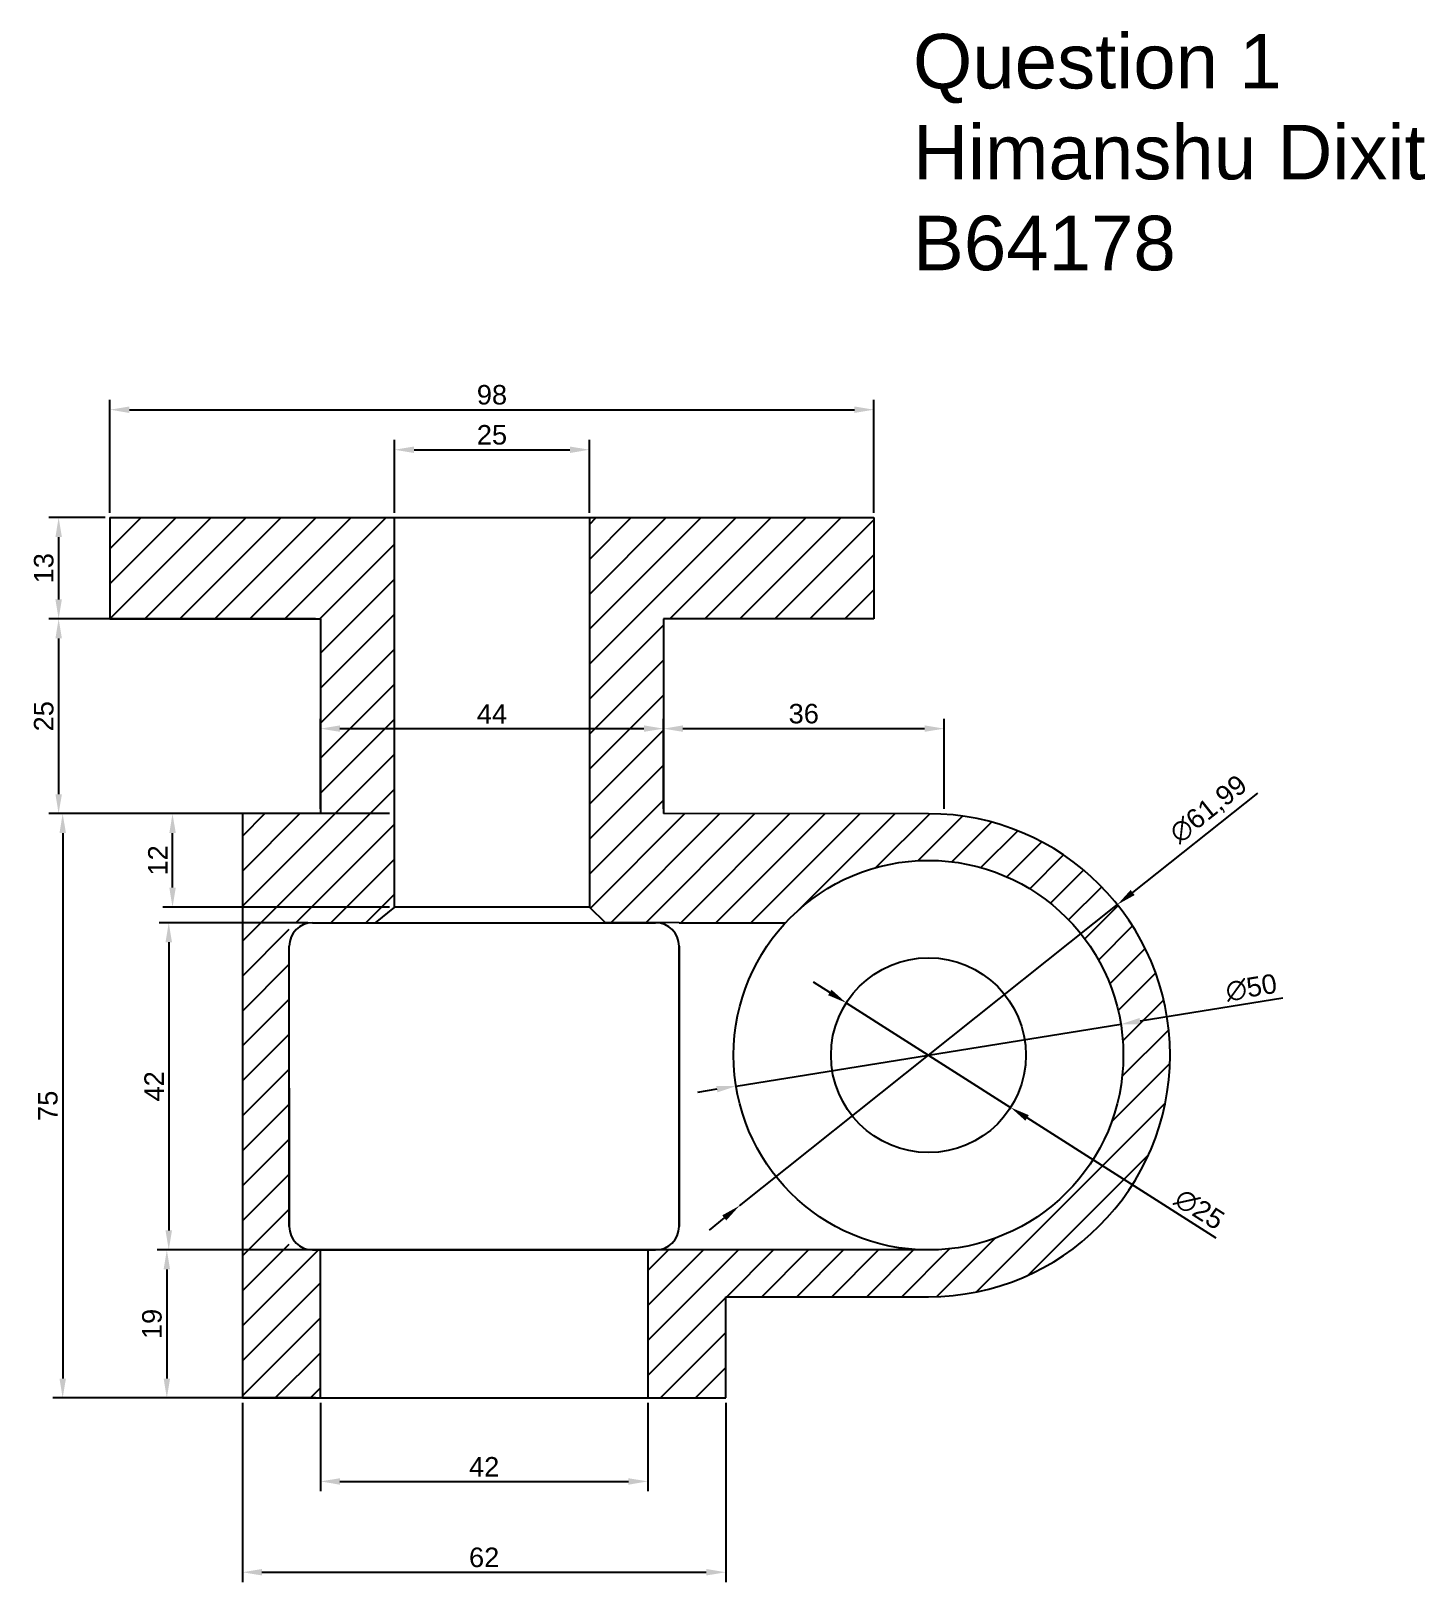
# Model space of a CAD drawing. Header units: millimetres. Extents: x 3058 to 3237, y 4871 to 5070.
import ezdxf

# ---------------------------------------------------------------- set-up
doc = ezdxf.new("R2010")
doc.units = ezdxf.units.MM
doc.styles.get("Standard").update_dxf_attribs({"font": ''})
doc.styles.get('Standard').set_extended_font_data('Arial')
doc.dimstyles.new('ISO-25', dxfattribs={"dimtxt": 2.5005, "dimasz": 2.5, "dimexe": 1.25, "dimexo": 0.625, "dimtad": 1, "dimtxsty": 'Standard', "dimcen": 2.5, "dimadec": 0, "dimazin": 0, "dimtfac": 1, "dimtmove": 0, "dimatfit": 3, "dimfxl": 1, "dimarcsym": 0})

# ---------------------------------------------------------------- blocks, each defined once
blk = doc.blocks.new('*D1')
at = {"color": 0, "lineweight": -2, "transparency": 16777216}
for p, q in [((3104.48, 5007.85), (3104.48, 5017.18)), ((3129.48, 5007.85), (3129.48, 5017.18)), ((3106.98, 5015.93), (3126.98, 5015.93))]:
    blk.add_line(p, q, dxfattribs=at)
at = {"color": 0, "transparency": 16777216}
for points in [[(3106.98, 5016.34), (3106.98, 5015.51), (3104.48, 5015.93)], [(3126.98, 5016.34), (3126.98, 5015.51), (3129.48, 5015.93)]]:
    blk.add_solid(points, dxfattribs=at)
at = {"layer": 'Defpoints', "color": 0, "transparency": 16777216}
for p in [(3129.48, 5015.93), (3104.48, 5007.22), (3129.48, 5007.22)]:
    blk.add_point(p, dxfattribs=at)
at = {"color": 0, "transparency": 16777216, "insert": (3116.98, 5017.83), "char_height": 2.501, "attachment_point": 5}
blk.add_mtext('25', dxfattribs=at)
blk = doc.blocks.new('*D2')
at = {"color": 0, "lineweight": -2, "transparency": 16777216}
for p, q in [((3067.98, 5007.85), (3067.98, 5022.32)), ((3070.48, 5021.07), (3163.48, 5021.07)), ((3165.98, 5007.85), (3165.98, 5022.32))]:
    blk.add_line(p, q, dxfattribs=at)
at = {"color": 0, "transparency": 16777216}
for points in [[(3070.48, 5021.48), (3070.48, 5020.65), (3067.98, 5021.07)], [(3163.48, 5021.48), (3163.48, 5020.65), (3165.98, 5021.07)]]:
    blk.add_solid(points, dxfattribs=at)
at = {"layer": 'Defpoints', "color": 0, "transparency": 16777216}
for p in [(3165.98, 5021.07), (3067.98, 5007.22), (3165.98, 5007.22)]:
    blk.add_point(p, dxfattribs=at)
at = {"color": 0, "transparency": 16777216, "insert": (3116.98, 5022.97), "char_height": 2.501, "attachment_point": 5}
blk.add_mtext('98', dxfattribs=at)
blk = doc.blocks.new('*D3')
at = {"color": 0, "lineweight": -2, "transparency": 16777216}
for p, q in [((3067.35, 5007.22), (3060.14, 5007.22)), ((3061.39, 5004.72), (3061.39, 4996.72)), ((3067.35, 4994.22), (3060.14, 4994.22))]:
    blk.add_line(p, q, dxfattribs=at)
at = {"color": 0, "transparency": 16777216}
for points in [[(3060.98, 5004.72), (3061.81, 5004.72), (3061.39, 5007.22)], [(3060.98, 4996.72), (3061.81, 4996.72), (3061.39, 4994.22)]]:
    blk.add_solid(points, dxfattribs=at)
at = {"layer": 'Defpoints', "color": 0, "transparency": 16777216}
for p in [(3067.98, 5007.22), (3061.39, 4994.22), (3067.98, 4994.22)]:
    blk.add_point(p, dxfattribs=at)
at = {"color": 0, "transparency": 16777216, "insert": (3059.49, 5000.72), "char_height": 2.501, "attachment_point": 5, "rotation": 90}
blk.add_mtext('13', dxfattribs=at)
blk = doc.blocks.new('*D4')
at = {"color": 0, "lineweight": -2, "transparency": 16777216}
for p, q in [((3094.35, 4994.22), (3060.14, 4994.22)), ((3061.39, 4991.72), (3061.39, 4971.72)), ((3094.35, 4969.22), (3060.14, 4969.22))]:
    blk.add_line(p, q, dxfattribs=at)
at = {"color": 0, "transparency": 16777216}
for points in [[(3060.98, 4991.72), (3061.81, 4991.72), (3061.39, 4994.22)], [(3060.98, 4971.72), (3061.81, 4971.72), (3061.39, 4969.22)]]:
    blk.add_solid(points, dxfattribs=at)
at = {"layer": 'Defpoints', "color": 0, "transparency": 16777216}
for p in [(3094.98, 4994.22), (3061.39, 4969.22), (3094.98, 4969.22)]:
    blk.add_point(p, dxfattribs=at)
at = {"color": 0, "transparency": 16777216, "insert": (3059.49, 4981.72), "char_height": 2.501, "attachment_point": 5, "rotation": 90}
blk.add_mtext('25', dxfattribs=at)
blk = doc.blocks.new('*D5')
at = {"color": 0, "lineweight": -2, "transparency": 16777216}
for p, q in [((3084.35, 4969.22), (3060.66, 4969.22)), ((3061.91, 4966.72), (3061.91, 4896.72)), ((3084.35, 4894.22), (3060.66, 4894.22))]:
    blk.add_line(p, q, dxfattribs=at)
at = {"color": 0, "transparency": 16777216}
for points in [[(3061.5, 4966.72), (3062.33, 4966.72), (3061.91, 4969.22)], [(3061.5, 4896.72), (3062.33, 4896.72), (3061.91, 4894.22)]]:
    blk.add_solid(points, dxfattribs=at)
at = {"layer": 'Defpoints', "color": 0, "transparency": 16777216}
for p in [(3084.98, 4969.22), (3061.91, 4894.22), (3084.98, 4894.22)]:
    blk.add_point(p, dxfattribs=at)
at = {"color": 0, "transparency": 16777216, "insert": (3060.02, 4931.72), "char_height": 2.501, "attachment_point": 5, "rotation": 90}
blk.add_mtext('75', dxfattribs=at)
blk = doc.blocks.new('*D6')
at = {"color": 0, "lineweight": -2, "transparency": 16777216}
for p, q in [((3093.35, 4955.22), (3074.27, 4955.22)), ((3075.52, 4952.72), (3075.52, 4915.72)), ((3090.35, 4913.22), (3074.27, 4913.22))]:
    blk.add_line(p, q, dxfattribs=at)
at = {"color": 0, "transparency": 16777216}
for points in [[(3075.1, 4952.72), (3075.93, 4952.72), (3075.52, 4955.22)], [(3075.1, 4915.72), (3075.93, 4915.72), (3075.52, 4913.22)]]:
    blk.add_solid(points, dxfattribs=at)
at = {"layer": 'Defpoints', "color": 0, "transparency": 16777216}
for p in [(3093.98, 4955.22), (3075.52, 4913.22), (3090.98, 4913.22)]:
    blk.add_point(p, dxfattribs=at)
at = {"color": 0, "transparency": 16777216, "insert": (3073.64, 4934.22), "char_height": 2.501, "attachment_point": 5, "rotation": 90}
blk.add_mtext('42', dxfattribs=at)
blk = doc.blocks.new('*D7')
at = {"color": 0, "lineweight": -2, "transparency": 16777216}
for p, q in [((3103.85, 4969.22), (3074.75, 4969.22)), ((3076, 4959.72), (3076, 4966.72)), ((3103.85, 4957.22), (3074.75, 4957.22))]:
    blk.add_line(p, q, dxfattribs=at)
at = {"color": 0, "transparency": 16777216}
for points in [[(3075.59, 4966.72), (3076.42, 4966.72), (3076, 4969.22)], [(3075.59, 4959.72), (3076.42, 4959.72), (3076, 4957.22)]]:
    blk.add_solid(points, dxfattribs=at)
at = {"layer": 'Defpoints', "color": 0, "transparency": 16777216}
for p in [(3076, 4969.22), (3104.48, 4969.22), (3104.48, 4957.22)]:
    blk.add_point(p, dxfattribs=at)
at = {"color": 0, "transparency": 16777216, "insert": (3074.12, 4963.22), "char_height": 2.501, "attachment_point": 5, "rotation": 90}
blk.add_mtext('12', dxfattribs=at)
blk = doc.blocks.new('*D8')
at = {"color": 0, "lineweight": -2, "transparency": 16777216}
for p, q in [((3094.35, 4913.22), (3074.02, 4913.22)), ((3075.27, 4910.72), (3075.27, 4896.72)), ((3094.35, 4894.22), (3074.02, 4894.22))]:
    blk.add_line(p, q, dxfattribs=at)
at = {"color": 0, "transparency": 16777216}
for points in [[(3074.86, 4910.72), (3075.69, 4910.72), (3075.27, 4913.22)], [(3074.86, 4896.72), (3075.69, 4896.72), (3075.27, 4894.22)]]:
    blk.add_solid(points, dxfattribs=at)
at = {"layer": 'Defpoints', "color": 0, "transparency": 16777216}
for p in [(3094.98, 4913.22), (3075.27, 4894.22), (3094.98, 4894.22)]:
    blk.add_point(p, dxfattribs=at)
at = {"color": 0, "transparency": 16777216, "insert": (3073.37, 4903.72), "char_height": 2.501, "attachment_point": 5, "rotation": 90}
blk.add_mtext('19', dxfattribs=at)
blk = doc.blocks.new('*D10')
at = {"color": 0, "lineweight": -2, "transparency": 16777216}
for p, q in [((3138.98, 4969.85), (3138.98, 4981.38)), ((3174.98, 4969.85), (3174.98, 4981.38)), ((3141.48, 4980.13), (3172.48, 4980.13))]:
    blk.add_line(p, q, dxfattribs=at)
at = {"color": 0, "transparency": 16777216}
for points in [[(3141.48, 4980.55), (3141.48, 4979.72), (3138.98, 4980.13)], [(3172.48, 4980.55), (3172.48, 4979.72), (3174.98, 4980.13)]]:
    blk.add_solid(points, dxfattribs=at)
at = {"layer": 'Defpoints', "color": 0, "transparency": 16777216}
for p in [(3174.98, 4980.13), (3138.98, 4969.22), (3174.98, 4969.22)]:
    blk.add_point(p, dxfattribs=at)
at = {"color": 0, "transparency": 16777216, "insert": (3156.98, 4982.04), "char_height": 2.501, "attachment_point": 5}
blk.add_mtext('36', dxfattribs=at)
blk = doc.blocks.new('*D11')
at = {"color": 0, "lineweight": -2, "transparency": 16777216}
for p, q in [((3094.98, 4893.6), (3094.98, 4882.26)), ((3136.98, 4893.6), (3136.98, 4882.26)), ((3097.48, 4883.51), (3134.48, 4883.51))]:
    blk.add_line(p, q, dxfattribs=at)
at = {"color": 0, "transparency": 16777216}
for points in [[(3097.48, 4883.92), (3097.48, 4883.09), (3094.98, 4883.51)], [(3134.48, 4883.92), (3134.48, 4883.09), (3136.98, 4883.51)]]:
    blk.add_solid(points, dxfattribs=at)
at = {"layer": 'Defpoints', "color": 0, "transparency": 16777216}
for p in [(3094.98, 4894.22), (3136.98, 4894.22), (3136.98, 4883.51)]:
    blk.add_point(p, dxfattribs=at)
at = {"color": 0, "transparency": 16777216, "insert": (3115.98, 4885.39), "char_height": 2.501, "attachment_point": 5}
blk.add_mtext('42', dxfattribs=at)
blk = doc.blocks.new('*D12')
at = {"color": 0, "lineweight": -2, "transparency": 16777216}
for p, q in [((3084.98, 4893.6), (3084.98, 4870.6)), ((3146.98, 4893.6), (3146.98, 4870.6)), ((3087.48, 4871.85), (3144.48, 4871.85))]:
    blk.add_line(p, q, dxfattribs=at)
at = {"color": 0, "transparency": 16777216}
for points in [[(3087.48, 4872.27), (3087.48, 4871.44), (3084.98, 4871.85)], [(3144.48, 4872.27), (3144.48, 4871.44), (3146.98, 4871.85)]]:
    blk.add_solid(points, dxfattribs=at)
at = {"layer": 'Defpoints', "color": 0, "transparency": 16777216}
for p in [(3084.98, 4894.22), (3146.98, 4894.22), (3146.98, 4871.85)]:
    blk.add_point(p, dxfattribs=at)
at = {"color": 0, "transparency": 16777216, "insert": (3115.98, 4873.75), "char_height": 2.501, "attachment_point": 5}
blk.add_mtext('62', dxfattribs=at)
blk = doc.blocks.new('*D13')
at = {"color": 0, "lineweight": -2, "transparency": 16777216}
for p, q in [((3094.98, 4969.85), (3094.98, 4981.38)), ((3138.98, 4969.85), (3138.98, 4981.38)), ((3097.48, 4980.13), (3136.48, 4980.13))]:
    blk.add_line(p, q, dxfattribs=at)
at = {"color": 0, "transparency": 16777216}
for points in [[(3097.48, 4980.55), (3097.48, 4979.72), (3094.98, 4980.13)], [(3136.48, 4980.55), (3136.48, 4979.72), (3138.98, 4980.13)]]:
    blk.add_solid(points, dxfattribs=at)
at = {"layer": 'Defpoints', "color": 0, "transparency": 16777216}
for p in [(3138.98, 4980.13), (3094.98, 4969.22), (3138.98, 4969.22)]:
    blk.add_point(p, dxfattribs=at)
at = {"color": 0, "transparency": 16777216, "insert": (3116.98, 4982.01), "char_height": 2.501, "attachment_point": 5}
blk.add_mtext('44', dxfattribs=at)
blk = doc.blocks.new('*D14')
at = {"color": 0, "lineweight": -2, "transparency": 16777216}
for p, q in [((3215.18, 4971.86), (3199.17, 4959.1)), ((3148.74, 4918.9), (3197.21, 4957.54)), ((3146.78, 4917.34), (3144.83, 4915.78))]:
    blk.add_line(p, q, dxfattribs=at)
at = {"color": 0, "transparency": 16777216}
for points in [[(3198.91, 4959.42), (3199.43, 4958.77), (3197.21, 4957.54)], [(3146.52, 4917.66), (3147.04, 4917.01), (3148.74, 4918.9)]]:
    blk.add_solid(points, dxfattribs=at)
at = {"layer": 'Defpoints', "color": 0, "transparency": 16777216}
for p in [(3197.21, 4957.54), (3148.74, 4918.9)]:
    blk.add_point(p, dxfattribs=at)
at = {"color": 0, "transparency": 16777216, "insert": (3208.98, 4969.69), "char_height": 2.501, "attachment_point": 5, "rotation": 38.5614}
blk.add_mtext('∅61,99', dxfattribs=at)
blk = doc.blocks.new('*D15')
at = {"color": 0, "lineweight": -2, "transparency": 16777216}
for p, q in [((3218.42, 4945.53), (3200.13, 4942.59)), ((3148.29, 4934.25), (3197.66, 4942.19)), ((3145.82, 4933.85), (3143.36, 4933.45))]:
    blk.add_line(p, q, dxfattribs=at)
at = {"color": 0, "transparency": 16777216}
for points in [[(3200.06, 4943), (3200.19, 4942.17), (3197.66, 4942.19)], [(3145.76, 4934.26), (3145.89, 4933.44), (3148.29, 4934.25)]]:
    blk.add_solid(points, dxfattribs=at)
at = {"layer": 'Defpoints', "color": 0, "transparency": 16777216}
for p in [(3197.66, 4942.19), (3148.29, 4934.25)]:
    blk.add_point(p, dxfattribs=at)
at = {"color": 0, "transparency": 16777216, "insert": (3214.39, 4946.88), "char_height": 2.501, "attachment_point": 5, "rotation": 9.1386}
blk.add_mtext('∅50', dxfattribs=at)
blk = doc.blocks.new('*D16')
at = {"color": 0, "lineweight": -2, "transparency": 16777216}
for p, q in [((3160.32, 4946.27), (3158.21, 4947.61)), ((3162.43, 4944.93), (3183.52, 4931.51)), ((3209.88, 4914.74), (3185.63, 4930.17))]:
    blk.add_line(p, q, dxfattribs=at)
at = {"color": 0, "transparency": 16777216}
for points in [[(3160.54, 4946.62), (3160.1, 4945.92), (3162.43, 4944.93)], [(3185.85, 4930.52), (3185.41, 4929.81), (3183.52, 4931.51)]]:
    blk.add_solid(points, dxfattribs=at)
at = {"layer": 'Defpoints', "color": 0, "transparency": 16777216}
for p in [(3162.43, 4944.93), (3183.52, 4931.51)]:
    blk.add_point(p, dxfattribs=at)
at = {"color": 0, "transparency": 16777216, "insert": (3207.74, 4918.43), "char_height": 2.501, "attachment_point": 5, "rotation": 327.5285}
blk.add_mtext('∅25', dxfattribs=at)

msp = doc.modelspace()

# ---------------------------------------------------------------- hatches: boundary and pattern name
h = msp.add_hatch()
h.set_pattern_fill('ANSI31', color=256)
h.paths.add_polyline_path([(3067.976, 5007.222), (3067.976, 4994.222), (3094.976, 4994.222), (3094.976, 4969.222), (3084.976, 4969.222), (3084.976, 4894.222), (3090.976, 4894.222), (3094.976, 4894.222), (3094.976, 4913.218), (3090.976, 4913.218), (3090.976, 4955.222), (3101.994, 4955.222), (3104.476, 4957.222), (3104.476, 4969.222), (3104.476, 5007.222)])
h = msp.add_hatch()
h.set_pattern_fill('ANSI31', color=256)
h.paths.add_polyline_path([(3129.476, 4957.222), (3131.528, 4955.222), (3140.976, 4955.222), (3154.649, 4955.222, -0.6817935), (3197.976, 4938.218, -0.4142136), (3172.976, 4913.218), (3136.976, 4913.218), (3136.976, 4894.222), (3146.976, 4894.222), (3146.976, 4907.222), (3172.976, 4907.222, 1), (3172.976, 4969.214), (3138.976, 4969.222), (3138.976, 4994.222), (3165.976, 4994.222), (3165.976, 5007.222), (3129.476, 5007.222)])

# ---------------------------------------------------------------- linework, layer by layer
for p, q in [((3067.976, 5007.222), (3165.976, 5007.222)), ((3067.976, 5007.222), (3067.976, 4994.222)), ((3104.476, 4969.222), (3104.476, 5007.222)), ((3104.476, 5007.222), (3129.476, 5007.222)), ((3129.476, 5007.222), (3129.476, 4957.222)), ((3165.976, 5007.222), (3165.976, 4994.222)), ((3067.976, 4994.222), (3094.976, 4994.222)), ((3094.976, 4994.222), (3094.976, 4969.222)), ((3165.976, 4994.222), (3138.976, 4994.222)), ((3138.976, 4994.222), (3138.976, 4969.222)), ((3094.976, 4969.222), (3084.976, 4969.222)), ((3084.976, 4969.222), (3084.976, 4894.222)), ((3104.476, 4957.222), (3104.476, 4969.222)), ((3172.976, 4969.214), (3138.976, 4969.222)), ((3104.476, 4957.222), (3101.994, 4955.222)), ((3129.476, 4957.222), (3104.476, 4957.222)), ((3104.476, 4957.222), (3104.476, 4957.222)), ((3129.476, 4957.222), (3131.501, 4955.248)), ((3093.976, 4955.222), (3137.976, 4955.222)), ((3102.273, 4955.448), (3102.273, 4955.448)), ((3102.273, 4955.448), (3102.273, 4955.448)), ((3140.976, 4955.222), (3131.501, 4955.248)), ((3140.976, 4955.222), (3154.649, 4955.222)), ((3090.976, 4916.218), (3090.976, 4952.222)), ((3140.976, 4952.222), (3140.976, 4916.218)), ((3140.976, 4916.218), (3140.976, 4952.222)), ((3090.976, 4934.005), (3090.976, 4916.218)), ((3140.976, 4916.218), (3140.976, 4933.071)), ((3094.976, 4913.218), (3090.976, 4913.218)), ((3093.976, 4913.218), (3137.976, 4913.218)), ((3094.976, 4894.222), (3094.976, 4913.222)), ((3094.976, 4913.222), (3136.976, 4913.222)), ((3172.976, 4913.218), (3094.976, 4913.218)), ((3136.976, 4913.222), (3136.976, 4894.222)), ((3146.976, 4894.222), (3146.976, 4907.222)), ((3146.976, 4907.222), (3172.976, 4907.222)), ((3084.976, 4894.222), (3146.976, 4894.222)), ((3084.976, 4894.222), (3094.976, 4894.222)), ((3084.976, 4894.222), (3090.976, 4894.222))]:
    msp.add_line(p, q)
for radius in [25, 12.5]:
    msp.add_circle((3172.976, 4938.218), radius)
for centre, radius, start, end in [((3172.976, 4938.218), 30.996, 270, 90), ((3093.976, 4952.222), 3, 90, 180), ((3137.976, 4952.222), 3, 0, 90), ((3093.976, 4916.218), 3, 180, 270), ((3137.976, 4916.218), 3, 270, 0)]:
    msp.add_arc(centre, radius, start, end)

# ---------------------------------------------------------------- texts
at = {"color": 250, "insert": (3170.996, 5069.3), "char_height": 7, "attachment_point": 1}
msp.add_mtext_dynamic_manual_height_columns('{\\fArial Unicode MS|b0|i0|c0|p2;Question 1^JHimanshu Dixit^JB64178}', width=67.79232, gutter_width=12.5, heights=[0], dxfattribs=at)

# ---------------------------------------------------------------- dimensions: what is measured, and where the dimension line sits
for base, p1, p2, picture, middle in [((3165.976, 5021.068), (3067.976, 5007.222), (3165.976, 5007.222), '*D2', (3116.976, 5022.97)), ((3138.976, 4980.133), (3094.976, 4969.222), (3138.976, 4969.222), '*D13', (3116.976, 4982.009)), ((3174.976, 4980.133), (3138.976, 4969.222), (3174.976, 4969.222), '*D10', (3156.976, 4982.036)), ((3146.976, 4871.853), (3084.976, 4894.222), (3146.976, 4894.222), '*D12', (3115.976, 4873.755)), ((3136.976, 4883.506), (3094.976, 4894.222), (3136.976, 4894.222), '*D11', (3115.976, 4885.387))]:
    dim = msp.add_linear_dim(base=base, p1=p1, p2=p2, dimstyle='ISO-25')
    dim.commit()
    dim.dimension.update_dxf_attribs({"geometry": picture, "text_midpoint": middle})
dim = msp.add_aligned_dim(p1=(3104.476, 5007.222), p2=(3129.476, 5007.222), distance=8.704, dimstyle='ISO-25')
dim.commit()
dim.dimension.update_dxf_attribs({"geometry": '*D1', "text_midpoint": (3116.976, 5017.828)})
for base, p1, p2, picture, middle in [((3061.394, 4994.222), (3067.976, 5007.222), (3067.976, 4994.222), '*D3', (3059.492, 5000.722)), ((3061.394, 4969.222), (3094.976, 4994.222), (3094.976, 4969.222), '*D4', (3059.493, 4981.722)), ((3061.914, 4894.222), (3084.976, 4969.222), (3084.976, 4894.222), '*D5', (3060.018, 4931.722)), ((3076.003, 4969.222), (3104.476, 4957.222), (3104.476, 4969.222), '*D7', (3074.122, 4963.222)), ((3075.517, 4913.218), (3093.976, 4955.222), (3090.976, 4913.218), '*D6', (3073.637, 4934.22)), ((3075.274, 4894.222), (3094.976, 4913.218), (3094.976, 4894.222), '*D8', (3073.372, 4903.72))]:
    dim = msp.add_linear_dim(base=base, p1=p1, p2=p2, angle=90, dimstyle='ISO-25')
    dim.commit()
    dim.dimension.update_dxf_attribs({"geometry": picture, "text_midpoint": middle})
for p1, p2, picture, middle in [((3148.739, 4918.897), (3197.213, 4957.54), '*D14', (3210.327, 4967.994)), ((3148.293, 4934.248), (3197.659, 4942.189), '*D15', (3214.7, 4944.93)), ((3162.43, 4944.929), (3183.522, 4931.507), '*D16', (3206.684, 4916.767))]:
    dim = msp.add_diameter_dim_2p(p1=p1, p2=p2, dimstyle='ISO-25')
    dim.commit()
    dim.dimension.update_dxf_attribs({"geometry": picture, "text_midpoint": middle, "dimtype": 163})

doc.saveas('drawing.dxf')
